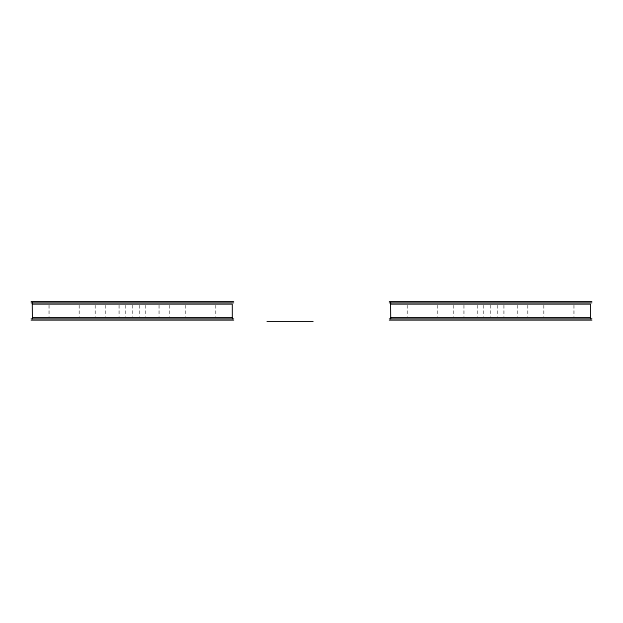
<?xml version="1.0" encoding="UTF-8"?>
<svg xmlns="http://www.w3.org/2000/svg" width="623" height="623" viewBox="0 0 623 623"><rect width="100%" height="100%" fill="white"/><g stroke="black" fill="none" stroke-linecap="round" stroke-linejoin="round"><path stroke-width="0.47" stroke-dasharray="3.12 2.34" d="M573.947 305.239L573.947 316.429M543.809 305.239L543.809 316.429M527.79 305.239L527.79 316.429M517.238 305.239L517.238 316.429M503.914 305.239L503.914 316.429M497.652 305.239L497.652 316.429M490.589 305.114L490.589 316.398M483.526 305.239L483.526 316.429M477.265 305.239L477.265 316.429M463.94 305.239L463.94 316.429M453.38 305.239L453.38 316.429M437.369 305.239L437.369 316.429M407.224 305.239L407.224 316.429M215.776 305.239L215.776 316.429M185.631 305.239L185.631 316.429M169.62 305.239L169.62 316.429M159.06 305.239L159.06 316.429M145.735 305.239L145.735 316.429M139.474 305.239L139.474 316.429M132.411 305.114L132.411 316.398M125.348 305.239L125.348 316.429M119.086 305.239L119.086 316.429M105.762 305.239L105.762 316.429M95.21 305.239L95.21 316.429M79.191 305.239L79.191 316.429M49.053 305.239L49.053 316.429"/><path stroke-width="0.93" d="M31.15 301.509L233.68 301.509M389.32 301.509L591.85 301.509M31.15 302.84L233.68 302.84M389.32 302.84L591.85 302.84M32.482 318.828L32.482 317.496L232.332 317.496L232.519 318.828M390.652 318.828L390.652 317.496L590.503 317.496L590.69 318.828M31.15 318.828L233.68 318.828M389.32 318.828L591.85 318.828M31.15 320.16L233.68 320.16M389.32 320.16L591.85 320.16M266.979 321.491L313.143 321.491M390.489 302.84L390.652 317.496M32.31 302.84L32.482 317.496M390.652 302.84L390.652 304.172L590.503 304.172L590.518 317.496M32.482 302.84L32.482 304.172L232.332 304.172L232.348 317.496"/></g></svg>
